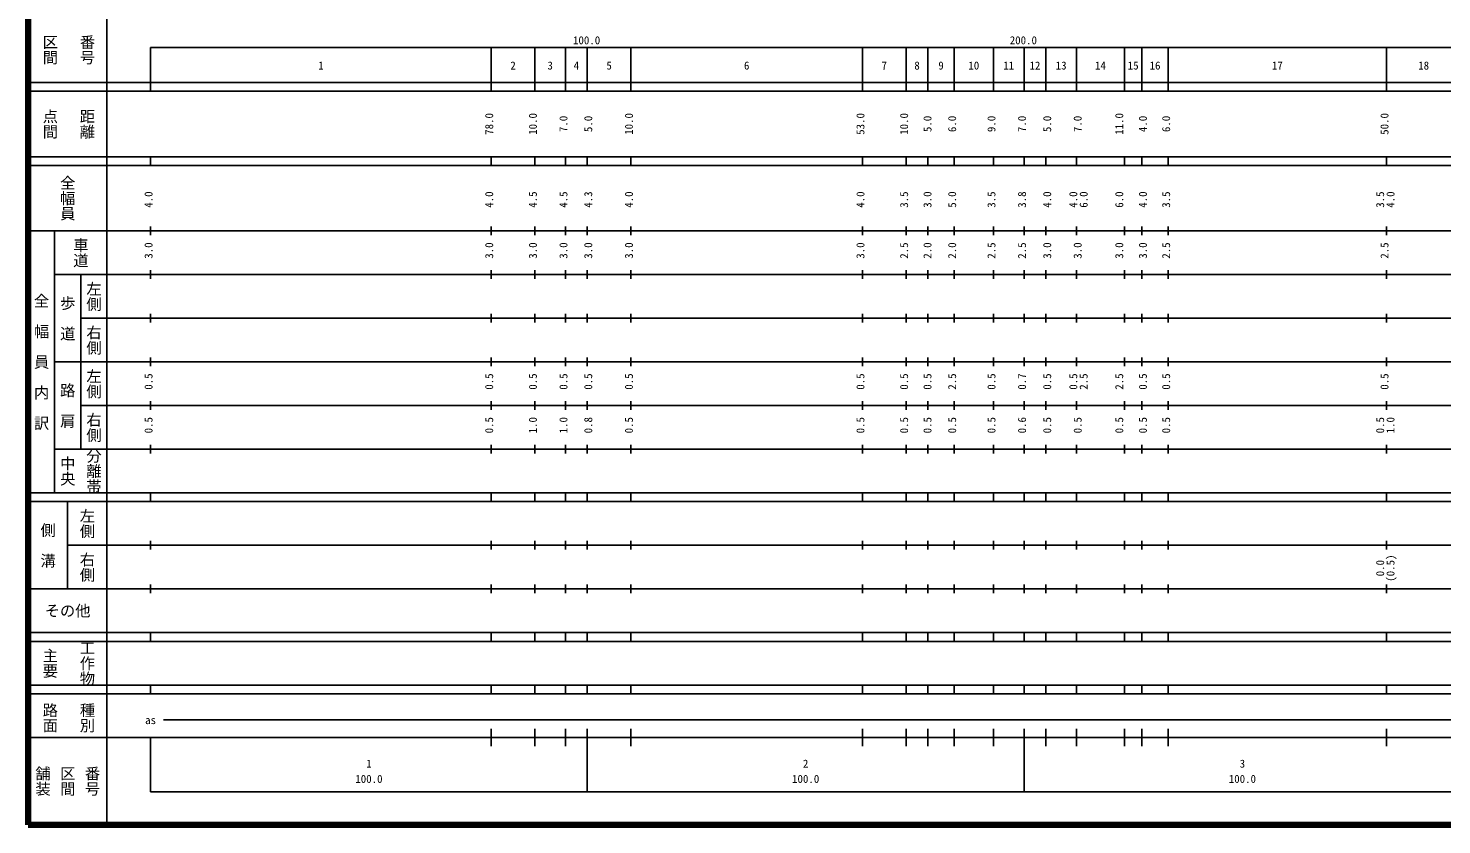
# Model space of a CAD drawing. Units: millimetres on the paper, enlarged 1000 times. Extents: x 40000 to 680000, y 20000 to 380000.
# Drawn here: x 40000 to 363642, y 20000 to 202409 of the extents above; entities that cross this region are included whole.
import ezdxf
from ezdxf.enums import TextEntityAlignment as Align

# ---------------------------------------------------------------- set-up
doc = ezdxf.new("R2010")
doc.units = ezdxf.units.MM
doc.header["$LTSCALE"] = 1000
doc.layers.add('M-TTL', color=2, linetype='Continuous', lineweight=140)
doc.layers.add('M-TTL-BAND', color=7, linetype='Continuous', lineweight=25)
doc.styles.add('@ＭＳ ゴシック', font='')
doc.styles.add('ＭＳ ゴシック', font='')
doc.styles.get('@ＭＳ ゴシック').set_extended_font_data('@MS Gothic')
doc.styles.get('ＭＳ ゴシック').set_extended_font_data('MS Gothic')

msp = doc.modelspace()

# ---------------------------------------------------------------- linework, layer by layer
at = {"layer": 'M-TTL'}
for p, q in [((40000, 380000), (40000, 20000)), ((40000, 20000), (680000, 20000))]:
    msp.add_line(p, q, dxfattribs=at)
at = {"layer": 'M-TTL-BAND'}
for p, q in [((58000, 370000), (58000, 20000)), ((68000, 198000), (579000, 198000)), ((68000, 198000), (68000, 188000)), ((146000, 188000), (146000, 198000)), ((156000, 188000), (156000, 198000)), ((163000, 188000), (163000, 198000)), ((168000, 188000), (168000, 198000)), ((178000, 188000), (178000, 198000)), ((231000, 188000), (231000, 198000)), ((241000, 188000), (241000, 198000)), ((246000, 188000), (246000, 198000)), ((252000, 188000), (252000, 198000)), ((261000, 188000), (261000, 198000)), ((268000, 188000), (268000, 198000)), ((273000, 188000), (273000, 198000)), ((280000, 188000), (280000, 198000)), ((291000, 188000), (291000, 198000)), ((295000, 188000), (295000, 198000)), ((301000, 188000), (301000, 198000)), ((351000, 188000), (351000, 198000)), ((40000, 190000), (579000, 190000)), ((40000, 188000), (579000, 188000)), ((40000, 173000), (579000, 173000)), ((68000, 171000), (68000, 173000)), ((146000, 171000), (146000, 173000)), ((156000, 171000), (156000, 173000)), ((163000, 171000), (163000, 173000)), ((168000, 171000), (168000, 173000)), ((178000, 171000), (178000, 173000)), ((231000, 171000), (231000, 173000)), ((241000, 171000), (241000, 173000)), ((246000, 171000), (246000, 173000)), ((252000, 171000), (252000, 173000)), ((261000, 171000), (261000, 173000)), ((268000, 171000), (268000, 173000)), ((273000, 171000), (273000, 173000)), ((280000, 171000), (280000, 173000)), ((291000, 171000), (291000, 173000)), ((295000, 171000), (295000, 173000)), ((301000, 171000), (301000, 173000)), ((351000, 171000), (351000, 173000)), ((40000, 171000), (579000, 171000)), ((40000, 156000), (579000, 156000)), ((46000, 96000), (46000, 156000)), ((68000, 155000), (68000, 157000)), ((146000, 155000), (146000, 157000)), ((156000, 155000), (156000, 157000)), ((163000, 155000), (163000, 157000)), ((168000, 155000), (168000, 157000)), ((178000, 155000), (178000, 157000)), ((231000, 155000), (231000, 157000)), ((241000, 155000), (241000, 157000)), ((246000, 155000), (246000, 157000)), ((252000, 155000), (252000, 157000)), ((261000, 155000), (261000, 157000)), ((268000, 155000), (268000, 157000)), ((273000, 155000), (273000, 157000)), ((280000, 155000), (280000, 157000)), ((291000, 155000), (291000, 157000)), ((295000, 155000), (295000, 157000)), ((301000, 155000), (301000, 157000)), ((351000, 155000), (351000, 157000)), ((46000, 146000), (579000, 146000)), ((52000, 146000), (52000, 106000)), ((68000, 145000), (68000, 147000)), ((146000, 145000), (146000, 147000)), ((156000, 145000), (156000, 147000)), ((163000, 145000), (163000, 147000)), ((168000, 145000), (168000, 147000)), ((178000, 145000), (178000, 147000)), ((231000, 145000), (231000, 147000)), ((241000, 145000), (241000, 147000)), ((246000, 145000), (246000, 147000)), ((252000, 145000), (252000, 147000)), ((261000, 145000), (261000, 147000)), ((268000, 145000), (268000, 147000)), ((273000, 145000), (273000, 147000)), ((280000, 145000), (280000, 147000)), ((291000, 145000), (291000, 147000)), ((295000, 145000), (295000, 147000)), ((301000, 145000), (301000, 147000)), ((351000, 145000), (351000, 147000)), ((52000, 136000), (579000, 136000)), ((68000, 135000), (68000, 137000)), ((146000, 135000), (146000, 137000)), ((156000, 135000), (156000, 137000)), ((163000, 135000), (163000, 137000)), ((168000, 135000), (168000, 137000)), ((178000, 135000), (178000, 137000)), ((231000, 135000), (231000, 137000)), ((241000, 135000), (241000, 137000)), ((246000, 135000), (246000, 137000)), ((252000, 135000), (252000, 137000)), ((261000, 135000), (261000, 137000)), ((268000, 135000), (268000, 137000)), ((273000, 135000), (273000, 137000)), ((280000, 135000), (280000, 137000)), ((291000, 135000), (291000, 137000)), ((295000, 135000), (295000, 137000)), ((301000, 135000), (301000, 137000)), ((351000, 135000), (351000, 137000)), ((68000, 125000), (68000, 127000)), ((146000, 125000), (146000, 127000)), ((156000, 125000), (156000, 127000)), ((163000, 125000), (163000, 127000)), ((168000, 125000), (168000, 127000)), ((178000, 125000), (178000, 127000)), ((231000, 125000), (231000, 127000)), ((241000, 125000), (241000, 127000)), ((246000, 125000), (246000, 127000)), ((252000, 125000), (252000, 127000)), ((261000, 125000), (261000, 127000)), ((268000, 125000), (268000, 127000)), ((273000, 125000), (273000, 127000)), ((280000, 125000), (280000, 127000)), ((291000, 125000), (291000, 127000)), ((295000, 125000), (295000, 127000)), ((301000, 125000), (301000, 127000)), ((351000, 125000), (351000, 127000)), ((46000, 126000), (579000, 126000)), ((68000, 115000), (68000, 117000)), ((146000, 115000), (146000, 117000)), ((156000, 115000), (156000, 117000)), ((163000, 115000), (163000, 117000)), ((168000, 115000), (168000, 117000)), ((178000, 115000), (178000, 117000)), ((231000, 115000), (231000, 117000)), ((241000, 115000), (241000, 117000)), ((246000, 115000), (246000, 117000)), ((252000, 115000), (252000, 117000)), ((261000, 115000), (261000, 117000)), ((268000, 115000), (268000, 117000)), ((273000, 115000), (273000, 117000)), ((280000, 115000), (280000, 117000)), ((291000, 115000), (291000, 117000)), ((295000, 115000), (295000, 117000)), ((301000, 115000), (301000, 117000)), ((351000, 115000), (351000, 117000)), ((52000, 116000), (579000, 116000)), ((68000, 105000), (68000, 107000)), ((146000, 105000), (146000, 107000)), ((156000, 105000), (156000, 107000)), ((163000, 105000), (163000, 107000)), ((168000, 105000), (168000, 107000)), ((178000, 105000), (178000, 107000)), ((231000, 105000), (231000, 107000)), ((241000, 105000), (241000, 107000)), ((246000, 105000), (246000, 107000)), ((252000, 105000), (252000, 107000)), ((261000, 105000), (261000, 107000)), ((268000, 105000), (268000, 107000)), ((273000, 105000), (273000, 107000)), ((280000, 105000), (280000, 107000)), ((291000, 105000), (291000, 107000)), ((295000, 105000), (295000, 107000)), ((301000, 105000), (301000, 107000)), ((351000, 105000), (351000, 107000)), ((46000, 106000), (579000, 106000)), ((40000, 96000), (579000, 96000)), ((40000, 94000), (579000, 94000)), ((49000, 94000), (49000, 74000)), ((68000, 94000), (68000, 96000)), ((146000, 94000), (146000, 96000)), ((156000, 94000), (156000, 96000)), ((163000, 94000), (163000, 96000)), ((168000, 94000), (168000, 96000)), ((178000, 94000), (178000, 96000)), ((231000, 94000), (231000, 96000)), ((241000, 94000), (241000, 96000)), ((246000, 94000), (246000, 96000)), ((252000, 94000), (252000, 96000)), ((261000, 94000), (261000, 96000)), ((268000, 94000), (268000, 96000)), ((273000, 94000), (273000, 96000)), ((280000, 94000), (280000, 96000)), ((291000, 94000), (291000, 96000)), ((295000, 94000), (295000, 96000)), ((301000, 94000), (301000, 96000)), ((351000, 94000), (351000, 96000)), ((68000, 83000), (68000, 85000)), ((146000, 83000), (146000, 85000)), ((156000, 83000), (156000, 85000)), ((163000, 83000), (163000, 85000)), ((168000, 83000), (168000, 85000)), ((178000, 83000), (178000, 85000)), ((231000, 83000), (231000, 85000)), ((241000, 83000), (241000, 85000)), ((246000, 83000), (246000, 85000)), ((252000, 83000), (252000, 85000)), ((261000, 83000), (261000, 85000)), ((268000, 83000), (268000, 85000)), ((273000, 83000), (273000, 85000)), ((280000, 83000), (280000, 85000)), ((291000, 83000), (291000, 85000)), ((295000, 83000), (295000, 85000)), ((301000, 83000), (301000, 85000)), ((351000, 83000), (351000, 85000)), ((49000, 84000), (579000, 84000)), ((68000, 73000), (68000, 75000)), ((146000, 73000), (146000, 75000)), ((156000, 73000), (156000, 75000)), ((163000, 73000), (163000, 75000)), ((168000, 73000), (168000, 75000)), ((178000, 73000), (178000, 75000)), ((231000, 73000), (231000, 75000)), ((241000, 73000), (241000, 75000)), ((246000, 73000), (246000, 75000)), ((252000, 73000), (252000, 75000)), ((261000, 73000), (261000, 75000)), ((268000, 73000), (268000, 75000)), ((273000, 73000), (273000, 75000)), ((280000, 73000), (280000, 75000)), ((291000, 73000), (291000, 75000)), ((295000, 73000), (295000, 75000)), ((301000, 73000), (301000, 75000)), ((351000, 73000), (351000, 75000)), ((40000, 74000), (579000, 74000)), ((40000, 64000), (579000, 64000)), ((40000, 62000), (579000, 62000)), ((68000, 62000), (68000, 64000)), ((146000, 62000), (146000, 64000)), ((156000, 62000), (156000, 64000)), ((163000, 62000), (163000, 64000)), ((168000, 62000), (168000, 64000)), ((178000, 62000), (178000, 64000)), ((231000, 62000), (231000, 64000)), ((241000, 62000), (241000, 64000)), ((246000, 62000), (246000, 64000)), ((252000, 62000), (252000, 64000)), ((261000, 62000), (261000, 64000)), ((268000, 62000), (268000, 64000)), ((273000, 62000), (273000, 64000)), ((280000, 62000), (280000, 64000)), ((291000, 62000), (291000, 64000)), ((295000, 62000), (295000, 64000)), ((301000, 62000), (301000, 64000)), ((351000, 62000), (351000, 64000)), ((40000, 52000), (579000, 52000)), ((68000, 50000), (68000, 52000)), ((146000, 50000), (146000, 52000)), ((156000, 50000), (156000, 52000)), ((163000, 50000), (163000, 52000)), ((168000, 50000), (168000, 52000)), ((178000, 50000), (178000, 52000)), ((231000, 50000), (231000, 52000)), ((241000, 50000), (241000, 52000)), ((246000, 50000), (246000, 52000)), ((252000, 50000), (252000, 52000)), ((261000, 50000), (261000, 52000)), ((268000, 50000), (268000, 52000)), ((273000, 50000), (273000, 52000)), ((280000, 50000), (280000, 52000)), ((291000, 50000), (291000, 52000)), ((295000, 50000), (295000, 52000)), ((301000, 50000), (301000, 52000)), ((351000, 50000), (351000, 52000)), ((40000, 50000), (579000, 50000)), ((71000, 44000), (565000, 44000)), ((40000, 40000), (579000, 40000)), ((68000, 40000), (68000, 27500)), ((146000, 38000), (146000, 42000)), ((156000, 38000), (156000, 42000)), ((163000, 38000), (163000, 42000)), ((168000, 27500), (168000, 42000)), ((178000, 38000), (178000, 42000)), ((231000, 38000), (231000, 42000)), ((241000, 38000), (241000, 42000)), ((246000, 38000), (246000, 42000)), ((252000, 38000), (252000, 42000)), ((261000, 38000), (261000, 42000)), ((268000, 27500), (268000, 42000)), ((273000, 38000), (273000, 42000)), ((280000, 38000), (280000, 42000)), ((291000, 38000), (291000, 42000)), ((295000, 38000), (295000, 42000)), ((301000, 38000), (301000, 42000)), ((351000, 38000), (351000, 42000)), ((68000, 27500), (579000, 27500))]:
    msp.add_line(p, q, dxfattribs=at)

# ---------------------------------------------------------------- texts
at = {"layer": 'M-TTL-BAND', "style": '@ＭＳ ゴシック'}
for s, p in [('番号', (53500, 197500)), ('区間', (45000, 197500)), ('点間', (45000, 180500)), ('距離', (53500, 180500)), ('全幅員', (49000, 163500)), ('車道', (52000, 151000)), ('左側', (55000, 141000)), ('全\u3000幅\u3000員\u3000内\u3000訳', (43000, 126000)), ('歩\u3000道', (49000, 136000)), ('右側', (55000, 131000)), ('左側', (55000, 121000)), ('路\u3000肩', (49000, 116000)), ('右側', (55000, 111000)), ('中央', (49000, 101000)), ('分離帯', (55000, 101000)), ('左側', (53500, 89000)), ('側\u3000溝', (44500, 84000)), ('右側', (53500, 79000)), ('工作物', (53500, 57000)), ('主要', (45000, 57000)), ('路面', (45000, 44500)), ('種別', (53500, 44500)), ('舗装', (43333, 30000)), ('区間', (49000, 30000)), ('番号', (54667, 30000))]:
    msp.add_text(s, height=2566, rotation=270, dxfattribs=at).set_placement(p, align=Align.MIDDLE_CENTER)
at = {"layer": 'M-TTL-BAND', "style": 'ＭＳ ゴシック'}
for s, p in [('100.0', (167844, 198195)), ('200.0', (267844, 198195)), ('1', (107000, 192405)), ('2', (151000, 192405)), ('3', (159500, 192405)), ('4', (165500, 192405)), ('5', (173000, 192405)), ('6', (204500, 192405)), ('7', (236000, 192405)), ('8', (243500, 192405)), ('9', (249000, 192405)), ('10', (256500, 192405)), ('11', (264500, 192405)), ('12', (270500, 192405)), ('13', (276500, 192405)), ('14', (285500, 192405)), ('15', (293000, 192405)), ('16', (298000, 192405)), ('17', (326000, 192405)), ('18', (359500, 192405)), ('as', (68000, 42500)), ('1', (118000, 32523)), ('2', (218000, 32523)), ('3', (318000, 32523)), ('100.0', (118000, 29033)), ('100.0', (218000, 29033)), ('100.0', (318000, 29033))]:
    msp.add_text(s, height=1833, dxfattribs=at).set_placement(p, align=Align.BOTTOM_CENTER)
for s, p in [('78.0', (147000, 180500)), ('10.0', (157000, 180500)), ('7.0', (164000, 180500)), ('5.0', (169680, 180500)), ('10.0', (179000, 180500)), ('53.0', (232000, 180500)), ('10.0', (242000, 180500)), ('5.0', (247354, 180500)), ('6.0', (253000, 180500)), ('9.0', (262000, 180500)), ('7.0', (269000, 180500)), ('5.0', (274767, 180500)), ('7.0', (281737, 180500)), ('11.0', (291263, 180500)), ('4.0', (296672, 180500)), ('6.0', (302000, 180500)), ('50.0', (352000, 180500)), ('4.0', (69000, 163174)), ('4.0', (147000, 163174)), ('4.5', (157000, 163174)), ('4.5', (164000, 163174)), ('4.3', (169680, 163174)), ('4.0', (179000, 163174)), ('4.0', (232000, 163174)), ('3.5', (242000, 163174)), ('3.0', (247354, 163174)), ('5.0', (253000, 163174)), ('3.5', (262000, 163174)), ('3.8', (269000, 163174)), ('4.0', (274767, 163174)), ('4.0', (280737, 163174)), ('6.0', (283107, 163174)), ('6.0', (291263, 163174)), ('4.0', (296672, 163174)), ('3.5', (302000, 163174)), ('3.5', (351000, 163174)), ('4.0', (353370, 163174)), ('3.0', (69000, 151500)), ('3.0', (147000, 151500)), ('3.0', (157000, 151500)), ('3.0', (164000, 151500)), ('3.0', (169680, 151500)), ('3.0', (179000, 151500)), ('3.0', (232000, 151500)), ('2.5', (242000, 151500)), ('2.0', (247354, 151500)), ('2.0', (253000, 151500)), ('2.5', (262000, 151500)), ('2.5', (269000, 151500)), ('3.0', (274767, 151500)), ('3.0', (281737, 151500)), ('3.0', (291263, 151500)), ('3.0', (296672, 151500)), ('2.5', (302000, 151500)), ('2.5', (352000, 151500)), ('0.5', (69000, 121500)), ('0.5', (147000, 121500)), ('0.5', (157000, 121500)), ('0.5', (164000, 121500)), ('0.5', (169680, 121500)), ('0.5', (179000, 121500)), ('0.5', (232000, 121500)), ('0.5', (242000, 121500)), ('0.5', (247354, 121500)), ('2.5', (253000, 121500)), ('0.5', (262000, 121500)), ('0.7', (269000, 121500)), ('0.5', (274767, 121500)), ('0.5', (280737, 121500)), ('2.5', (283107, 121500)), ('2.5', (291263, 121500)), ('0.5', (296672, 121500)), ('0.5', (302000, 121500)), ('0.5', (352000, 121500)), ('0.5', (69000, 111500)), ('0.5', (147000, 111500)), ('1.0', (157000, 111500)), ('1.0', (164000, 111500)), ('0.8', (169680, 111500)), ('0.5', (179000, 111500)), ('0.5', (232000, 111500)), ('0.5', (242000, 111500)), ('0.5', (247354, 111500)), ('0.5', (253000, 111500)), ('0.5', (262000, 111500)), ('0.6', (269000, 111500)), ('0.5', (274767, 111500)), ('0.5', (281737, 111500)), ('0.5', (291263, 111500)), ('0.5', (296672, 111500)), ('0.5', (302000, 111500)), ('0.5', (351000, 111500)), ('1.0', (353370, 111500)), ('(0.5)', (353370, 78764)), ('0.0', (351000, 78764))]:
    msp.add_text(s, height=1833, rotation=90, dxfattribs=at).set_placement(p, align=Align.BOTTOM_CENTER)
msp.add_text('その他', height=2566, dxfattribs=at).set_placement((49000, 69000), align=Align.MIDDLE_CENTER)

doc.saveas('drawing.dxf')
